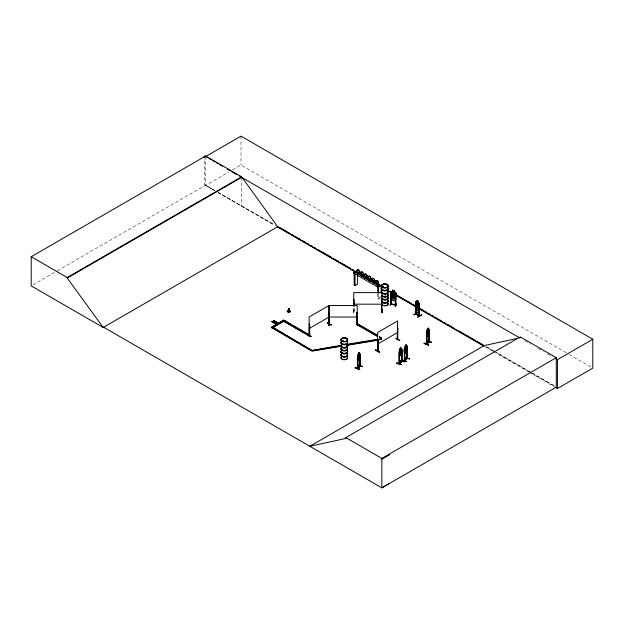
<?xml version="1.0" encoding="UTF-8"?>
<svg xmlns="http://www.w3.org/2000/svg" width="624" height="624" viewBox="0 0 624 624"><rect width="100%" height="100%" fill="white"/><g stroke="black" fill="none" stroke-linecap="round" stroke-linejoin="round"><path stroke-width="0.47" stroke-dasharray="3.12 2.34" d="M353.644 309.676L353.449 312.749M353.683 312.718L353.652 309.496M354.292 310.877L353.816 310.908M353.777 310.76L354.292 310.775M353.816 310.744C353.114 311.774 355.056 311.15 353.816 311.181M32.885 284.926L56.464 271.307M57.307 270.824L205.639 185.18L214.851 190.499M205.639 156.562L205.639 185.422L229.226 171.811M232.588 169.861L241.012 165.001L568.331 353.98M377.738 293.842L377.738 298.654L380.289 297.18L380.289 294.294M377.738 298.654L378.581 299.138L381.131 297.664M378.901 339.066L382.481 338.169L381.755 338.957L378.901 339.425M379.181 339.635L382.036 339.167L379.181 340.002M353.816 311.314L353.761 307.063M214.726 190.57L204.227 184.532L204.227 158.777M218.088 192.504L273.468 224.351L218.205 192.434M495.167 351.842L485.94 346.531L495.144 351.85M531.25 372.59L496.01 352.318L531.157 372.645M532.085 373.066L554.744 386.1M569.182 354.463L592.8 368.105M524.87 340.868L530.712 344.237M538.223 348.574L543.239 351.468M547.412 353.878L552.419 356.772M531.991 373.121L554.603 386.178M205.639 185.422L214.851 190.741M218.205 192.676L275.426 225.709M484.817 346.601L492.414 350.992M493.264 351.476L528.723 371.951M529.565 372.442L554.05 386.576M379.15 336.25L382.481 338.169M379.15 336.609L382.481 338.536M379.252 337.147L382.036 339.167M379.252 337.514L382.036 339.526M354.292 311.002L354.237 307.063M378.581 294.333L378.581 299.138M241.652 177.349L241.652 206.209M241.012 136.141L241.012 165.001M384.883 295.604A3.299 1.903 0 0 1 385.733 295.667"/><path stroke-width="0.94" d="M357.958 272.095L357.958 273.593L359.011 274.232L359.05 272.587L358.901 274.248L358.075 272.025L358.114 273.64M362.794 274.755L362.794 276.572M370.196 280.706L370.297 279.084M374.088 282.906L374.041 281.245L373.893 282.906M377.793 283.413L377.668 285.355M361.748 276.104L361.826 274.193L362.817 276.331L362.396 276.877L363.02 276.159L363.121 276.697M365.524 277.984L365.57 276.354M373.09 282.266L373.074 280.683L373.113 282.344M376.787 284.614L376.818 282.851L377.715 285.324L377.668 283.483M288.818 310.058C288.366 305.432 291.416 313.7 288.101 311.672L288.787 308.56L289.162 310.097M288.475 311.852L288.725 308.638M358.043 273.671L357.614 274.123M361.663 275.792L362.653 276.409M370.625 281.026L370.516 280.488L369.892 281.206L370.172 279.154M376.678 284.731L376.701 282.922M377.629 285.004L377.497 285.722M357.895 367.903L357.419 368.098L360.352 366.007L360.157 354.393L359.876 366.194L360.344 365.96M399.976 350.041L399.547 350.961L399.571 363.667L399.422 363.121M399.352 363.839L399.399 352.022L399.274 363.886L402.059 361.319L401.614 361.023M404.82 360.181L404.375 360.789L407.144 358.184L407.277 346.718L407.293 358.309L404.563 360.851L404.563 349.276M404.82 360.602L407.316 357.833L406.84 358.472L406.762 345.563C402.028 347.537 404.446 358.964 407.098 349.627M357.365 359.9L357.747 360.968L359.791 358.987L360.142 357.349M357.396 359.869L357.724 361.039L359.837 359.003L360.095 357.334M401.56 354.338L399.376 356.335L401.56 354.338L401.84 352.661M429.016 334.721L429.257 333.029L429.016 334.721L426.683 336.656L426.356 333.06L429.265 330.564M287.937 311.407L288.787 308.56M426.878 343.535C425.209 344.417 430.56 341.718 429.242 341.219M429.351 341.601L429.039 341.39M359.603 369.486C356.312 366.553 351.312 367.442 359.611 369.447M406.7 361.397L402.051 360.126M288.101 311.672L288.756 308.677L289.817 311.314M424.133 343.481C426.348 342.225 433.321 347.919 424.141 343.442M424.273 343.301L428.688 345.01L424.273 343.138M342.404 340.993L342.927 340.766L342.646 341.156M345.969 338.84L346.468 338.957M382.715 287.134L383.627 286.962M383.542 287.134L382.637 286.962M386.537 284.903L386.974 285.051L386.623 284.786M288.023 311.134L288.74 308.591M307.265 334.495C314.769 337.467 309.169 337.553 307.297 334.277M366.522 278.616L365.531 277.898L365.368 278.32M375.586 350.134C379.111 350.438 382.504 354.604 375.586 350.134L379.361 352.264M375.765 349.814L379.556 351.936M415.678 305.339L416.013 306.992L418.899 308.662L419.32 307.437M360.142 365.797L357.419 368.519L357.396 356.078L358.277 354.728L357.848 355.649L357.872 368.355C358.184 369.291 361.054 363.901 360.118 366.21M399.438 350.618L401.552 348.621L400.904 349.276L400.881 347.763L399.976 348.621L400.054 350.08L399.064 351.398L399.118 363.831L402.059 360.867M404.375 348.379L405.311 347.045L405.311 345.626L406.162 344.822M273.296 322.67L273.679 321.493L275.278 321.29L273.679 321.734L273.296 322.67L273.304 321.524L272.992 322.499M275.73 323.84L276.167 321.805L275.785 322.967L274.17 322.936L275.785 322.725L275.738 323.17L274.17 323.177M275.73 324.074L276.471 321.976M273.359 321.321C269.662 321.454 273.913 322.522 273.733 320.401L274.037 320.814L273.733 320.401M273.359 321.563L273.733 320.642M273.733 321.539L274.037 320.572M275.426 323.903L275.738 322.928M394.173 291.892L395.866 292.633L395.866 305.042C390.257 304.66 391.076 303.225 390.757 304.348L390.796 291.923L392.473 291.681M391.232 292.843L390.764 292.781L391.232 292.843L391.232 304.247M392.473 290.261L394.173 290.472L394.118 291.931L394.953 292.555L394.953 295.207L394.103 296.221L392.527 296.002L391.685 294.746L391.685 292.094L392.527 291.736L392.488 290.23L394.173 290.472M390.78 295.76L391.303 297.25L395.288 297.781L395.866 296.447L395.288 297.781M391.303 297.25L390.85 295.729M395.265 292.048L391.318 291.517M391.295 302.734L390.031 305.705M395.39 293.319L395.85 293.389L395.39 293.319L395.296 304.98L395.359 304.426L395.905 304.52M391.326 303.989L395.85 304.512M396.513 303.264L395.249 306.478L396.552 303.287M395.327 306.462L396.591 303.482M393.229 293.522L394.75 292.477L393.682 293.959L394.797 295.799L393.338 294.216L391.88 295.386L392.98 293.849L391.927 292.079L393.323 293.498M429.296 341.632L426.457 344.128L426.395 331.711L429.008 329.004L429.062 341.827M426.41 331.742L426.754 330.946M390.749 295.121L392.449 294.832M391.287 294.692L395.226 295.23L394.118 295.105L394.906 295.745L394.906 298.397L394.064 299.403L392.488 299.177L391.646 297.921L391.646 295.269L392.488 294.918L392.527 292.211L394.103 292.438L394.064 295.144L392.527 294.863M390.749 298.927L391.264 300.417L395.242 300.963L395.803 299.668M394.118 293.686L392.434 293.444L394.118 293.686L394.118 295.105M395.803 295.854L395.226 295.23M413.774 314.87L417.347 312.663M417.518 312.725L413.806 314.707M357.864 273.772L358.847 274.225M365.524 278.148L365.633 277.672L365.118 278.452M373.776 282.984L373.074 280.683M357.614 274.466L357.614 284.084L355.056 285.558L354.159 285.043L354.159 273.499L353.48 273.008L354.541 271.432M277.111 226.684L378.963 285.535L377.902 287.11L378.581 287.594L378.581 293.366M407.098 345.821L406.162 346.242L406.146 344.729L405.233 345.587L404.812 347.927L404.828 360.625M328.856 325.408L328.817 322.53M328.598 325.619L328.591 322.538M328.848 325.588L328.848 322.327L328.895 325.627M416.161 313.646L415.615 313.482L416.153 313.607M419.32 316.048C414.5 313.747 415.912 314.878 416.122 309.239M419.492 315.572C411.879 312.164 419.032 314.285 419.492 315.994L415.615 313.903L415.678 301.532L416.902 301.735M309.535 334.893L309.418 335.338M328.778 323.786L329.464 323.848M377.746 350.711L377.863 350.688M377.785 339.565L377.746 351.133L378.167 350.493M397.402 339.487L397.816 339.121L397.441 339.347M357.404 368.066L357.864 368.324M359.876 365.773L360.313 365.602M401.56 361.483L401.505 348.605M417.542 304.535C417.097 306.517 415.568 304.886 417.277 304.067L416.504 302.008L417.518 303.888C417.971 302.016 419.437 303.615 417.784 304.372L418.603 306.524L417.409 304.473M365.336 278.047L365.453 276.424M366.35 278.632C366.53 274.115 366.717 281.385 365.898 277.064M369.283 280.067L369.322 278.522L370.289 280.636L369.275 280.316M426.699 343.481L426.871 343.996L426.878 331.297L427.331 328.965L428.298 328.13L428.314 329.644M342.069 340.899L342.482 340.657M383.035 286.697L383.401 287.141M426.878 343.972L426.426 344.159M329.394 324.16L328.778 324.207L329.152 312.445L329.464 324.152L329.41 312.499L328.934 312.499L329.41 312.499M382.075 310.892L381.615 310.9M382.075 311.314L381.521 311.321L381.56 299.653L382.036 299.754L381.56 299.653M369.158 280.121L370.289 280.636M357.412 356.109C358.153 354.822 360.017 352.396 359.611 353.995L359.151 358.215L358.309 359.011L357.848 358.301M357.692 356.71L357.724 368.23M360.313 354.448L359.908 354.627M358.145 364.97L362.528 366.491M400.936 347.786L399.976 348.621M405.413 345.696L405.959 345.181L405.413 346.172M401.583 361.507L401.856 349.705L402.035 361.343L399.422 363.238M402.012 349.76L401.606 349.939M406.84 358.472L407.121 346.663M407.277 346.718L406.864 346.897M399.844 360.282L404.383 361.904L399.727 360.383M404.968 357.412L409.64 358.862L405.109 357.248M399.399 363.145L401.739 361.265M309.66 335.088L309.122 335.135L309.605 335.026M309.286 324.059L309.247 335.626L309.66 335.384L309.496 323.794M329.285 324.074L328.77 324.176L329.41 324.152M397.332 339.659L397.644 327.951L397.816 339.589L397.27 339.713L397.644 320.931L377.653 332.475L377.614 351.062L378.167 350.906M426.722 332.358L426.613 344.214M429.023 341.882L429.055 330.314L429.468 330.143L429.515 341.702L426.613 344.191L426.613 332.647M429.281 341.905L429.468 330.143M431.636 342.233L427.362 340.626M427.378 328.981L428.345 328.146M346.336 338.746L346.055 338.723M369.197 280.465L369.197 278.593M415.678 301.532L416.083 301.306M416.005 309.754L415.553 308.178L415.553 304.372L415.99 304.06C417.76 305.932 415.849 301.283 418.08 303.818M328.949 323.614L329.41 323.622M328.879 324.043L329.394 324.035M329.394 323.739L328.988 323.747M356.788 324.012L357.263 324.152L357.209 305.487L328.934 305.487L328.91 324.285M381.506 311.002L382.091 310.775M401.794 361.538L401.84 348.855M415.99 304.06L419.32 306.446L418.08 305.245L418.657 306.088L418.657 308.74L418.041 309.527L416.879 308.872L416.255 307.382L416.255 304.73L416.879 304.613M419.32 310.261L418.86 311.454L415.935 309.808L415.592 308.155M329.285 312.515L328.817 312.64M327.374 322.928L331.352 324.956L327.577 322.803M328.817 323.716L329.332 323.638M309.629 335.408L309.122 335.556L309.161 316.969L329.152 305.425L328.817 324.184M397.683 339.472L397.402 339.784L397.777 328.021M396.076 338.309L399.844 340.462L395.92 338.372M103.678 327.265L103.272 327.506L31.2 285.893L31.2 256.737L205.639 156.023L241.652 176.81L277.664 226.762L356.772 272.431M205.639 156.023L205.639 156.562L241.012 136.141L592.8 339.245L592.8 368.105L557.427 388.526L554.9 387.059M31.2 256.737L67.213 277.524L241.652 176.81M389.47 483.506L381.833 487.859L103.631 327.241L103.217 327.475L67.213 278.062L241.652 177.349M103.217 327.475L278.07 226.528M287.212 311.321L288.811 310.401C283.624 312.655 294.13 312.577 288.935 310.401M355.267 272.275L356.71 271.44L381.131 285.542L381.131 293.007M357.513 273.702L358.137 273.343M357.614 273.764L358.238 273.398M358.644 274.357L359.268 273.991L359.377 274.537M358.753 274.412L359.377 274.053M329.371 347.623L311.501 350.883L271.284 327.296L283.78 320.081L309.504 334.932L308.771 335.353L283.78 321.282L308.771 335.712L309.465 335.33M271.284 327.662L283.78 320.081M361.265 275.863L361.99 275.566L361.265 276.346M361.99 275.925L361.366 275.925M284.505 320.869L272.009 328.084L284.505 320.502L291.174 324.714M362.396 276.518L363.121 276.221M365.009 278.031L365.633 277.672M365.118 278.093L365.742 277.727M366.148 278.686L366.772 278.32L366.873 278.866M366.249 278.741L366.873 278.382M368.862 280.254L369.385 279.833M368.862 280.613L369.486 280.254M369.892 280.847L370.516 280.488M370.001 280.909L370.625 280.55M372.512 282.36L373.136 282.001L374.369 283.195M372.614 282.422L373.238 282.056M373.643 283.015L374.267 282.649M373.745 283.07L374.369 282.711M376.366 284.583L376.88 284.162M376.366 284.942L376.99 284.583M377.387 285.176L378.121 284.879L377.387 285.535L378.019 285.176L376.802 284.544M381.131 285.542L378.963 286.79L378.963 285.535M309.161 328.52L329.152 316.969M377.59 336.188L356.733 324.152L357.49 323.739L377.481 335.283M271.284 327.296L311.501 350.516L340.798 345.368M356.733 312.499L357.209 312.608L356.733 312.499L356.756 324.527L357.49 324.106L377.481 335.65M416.029 301.275L418.915 302.944L418.096 302.468L418.665 303.319L418.665 305.971L418.057 306.751L416.902 306.088L416.286 304.598L416.902 300.316L418.135 301.025L418.057 302.492M415.787 302.305L416.122 314.028M418.93 302.905L419.367 303.654L419.359 316.064L418.938 315.845L419.117 304.231L419.008 315.884M419.32 303.677L419.359 316.064M416.013 306.992L483.974 346.117M417.589 317.093C424.109 312.92 422.222 315.019 417.76 317.218M377.653 344.019L397.644 332.475M309.41 446.519L484.263 345.563L516.477 338.559M309.816 446.277L345.829 438.446L345.829 437.611L520.268 336.898L556.28 357.685L556.28 387.145L381.833 487.859L381.833 458.398L556.28 357.685M520.268 337.732L519.862 337.974L239.14 175.898M555.758 358.699L557.427 359.666L592.8 339.245M381.833 459.241L389.47 454.888M329.191 323.544L329.027 324.262M377.91 350.844L377.988 339.3M342.724 341.141L342.787 340.704M395.788 305.042L395.819 304.637M342.74 341.016L342.147 341.063M288.335 310.916L288.795 310.822M415.748 313.404L415.982 314.145M347.467 344.269L377.941 339.222M331.274 347.311L333.185 346.991M335.088 346.679L336.991 346.359M338.894 346.047L340.798 345.727M350.321 344.152L352.232 343.84M354.136 343.528L356.039 343.208M357.942 342.896L359.845 342.576M361.756 342.264L363.659 341.952M365.563 341.632L367.466 341.32M369.369 341L371.28 340.688M373.183 340.376L375.086 340.057M341.086 346.304L312.515 351.031L272.735 327.296L312.515 350.672L341.086 345.946M346.796 344.994L378.23 339.799M346.796 345.361L378.23 340.158M275.278 321.29L273.733 321.298L273.679 321.734M271.736 321.532L275.278 321.532M271.736 321.773L273.304 321.766M276.167 322.702L277.703 322.936L276.112 323.138M274.17 322.936L277.703 322.936M366.421 278.483L365.57 277.914M276.112 322.897L277.703 322.694M381.537 310.752L382.036 311.329L382.036 292.633L353.761 292.633L353.761 306.244M381.615 311.165L382.021 311.181M357.154 323.747L356.788 323.747M357.154 324.168L357.154 323.591L356.678 323.856M358.067 273.585L359.268 273.991M376.701 284.419L377.824 285.028L376.841 284.427M327.405 322.865L331.172 325.003M360.064 366.226L360.142 353.543M342.069 341.055L342.927 341.188L342.74 340.751M354.237 299.645C353.379 299.114 355.001 304.847 354.237 306.244M382.372 309.707L382.145 312.718M382.114 309.496L382.106 312.78L382.348 309.683M357.544 322.569L357.279 325.385M357.209 324.043L356.788 324.168M353.761 304.177L382.036 304.177M328.934 317.031L357.209 317.031M390.827 304.208L395.905 304.941M397.441 339.768L397.823 339.144M406.115 346.226L406.567 346.273L406.115 350.485L405.265 351.289L404.812 350.579M342.646 340.657L343.06 340.899M357.263 322.327L357.357 325.595L357.326 322.538M399.064 355.212L399.43 356.351M404.992 357.349L409.523 358.94M406.996 358.231L404.843 360.259M406.715 361.624L402.191 359.783M358.028 365.071L362.567 366.67M431.66 342.412L427.237 340.727M429.179 341.64L426.902 343.629M426.41 335.556L426.699 336.664M361.702 274.264L361.702 275.761L362.794 276.307L362.677 274.825M416.84 303.217L418.002 303.872L418.002 305.292M308.03 334.901L311.041 336.648L307.905 334.862M205.639 156.562L207.316 157.529M208.993 158.496L210.67 159.463M212.339 160.43L214.851 161.881M216.528 162.848L218.205 163.816M219.882 164.783L222.394 166.234M227.417 169.135L229.928 170.586M231.605 171.553L236.629 174.447M419.117 304.231L419.453 304.426L418.985 304.301M279.755 227.495L285.644 230.896M287.329 231.871L289.856 233.329M291.533 234.296L293.218 235.271M294.902 236.239L297.43 237.697M299.114 238.672L300.791 239.647M302.476 240.614L305.003 242.073M306.688 243.048L308.365 244.015M310.892 245.474L312.577 246.449M314.262 247.416L315.939 248.391M318.466 249.85L320.151 250.817M321.836 251.792L331.094 257.135M333.614 258.593L338.668 261.511M340.345 262.478L346.242 265.879M347.919 266.854L350.446 268.312M352.131 269.279L353.816 270.254M396.731 295.035L403.471 298.919M405.148 299.894L411.044 303.295M412.721 304.262L415.249 305.721M420.295 308.638L422.822 310.097M424.507 311.072L426.192 312.039M427.877 313.014L430.396 314.473M432.081 315.44L433.766 316.415M436.285 317.873L437.97 318.841M439.655 319.816L441.34 320.783M443.867 322.241L445.544 323.216M447.229 324.184L453.118 327.592M459.014 330.993L464.061 333.902M465.746 334.877L475.847 340.704M477.524 341.679L483.421 345.08M387.91 290.41L391.271 292.352M395.483 294.785L415.678 306.446M419.047 308.389L483.85 345.805M387.722 290.542L391.1 292.492M395.32 294.934L415.584 306.634M361.702 275.761L363.02 276.518M365.453 277.922L366.772 278.32M369.197 280.09L370.516 280.847M354.159 271.651L378.581 285.753M353.48 273.008L378.581 287.594M356.756 324.527L377.59 336.547M287.212 311.399L288.811 312.359M292.835 325.673L308.669 334.815M276.471 322.218L276.167 321.805M345.829 437.611L381.833 458.398M426.878 333.949L427.362 334.667L428.75 332.335L428.298 328.13M399.547 353.613L400.007 354.323L401.31 351.959L400.85 347.841M404.407 352.162L404.711 353.246M289.731 311.594L289.013 308.669L289.419 311.805M415.717 305.354L416.083 306.946M288.889 308.716L288.959 311.906M557.427 359.666L557.427 388.526M427.409 329.004L427.409 330.424M415.717 301.571L415.787 313.849M404.656 348.988L404.407 360.766L404.407 348.371M395.795 292.679L395.749 299.653M394.103 290.542L394.103 291.962M391.271 292.742L391.271 295.628M391.271 299.473L391.287 304.395M378.019 284.817L378.121 285.355M378.121 339.37L378.121 350.961M377.738 287.11L377.738 292.882M373.136 282.001L373.136 282.477M361.889 275.504L361.889 275.987M359.206 353.972L359.182 352.451L358.277 353.309L358.355 354.767M355.056 274.014L355.056 285.558M309.629 323.864L309.629 335.455M204.227 155.914L204.227 157.825M67.213 277.524L67.213 278.062M387.746 288.007A3.307 1.911 0 0 1 385.312 290.854A3.307 1.911 0 0 1 381.685 288.467M387.746 287.477A3.307 1.911 0 0 1 385.312 290.324A3.307 1.911 0 0 1 381.685 287.937M387.746 291.19A3.307 1.911 0 0 1 385.312 294.044A3.307 1.911 0 0 1 381.685 291.65M387.785 290.995A3.354 1.934 0 0 1 385.32 293.881A3.354 1.934 0 0 1 381.646 291.463M387.785 290.831A3.354 1.934 0 0 1 385.32 293.717A3.354 1.934 0 0 1 381.646 291.299M387.738 290.659A3.299 1.903 0 0 1 385.312 293.506A3.299 1.903 0 0 1 381.693 291.119M387.785 287.812A3.354 1.934 0 0 1 385.32 290.698A3.354 1.934 0 0 1 381.646 288.28M387.785 287.648A3.354 1.934 0 0 1 385.32 290.534A3.354 1.934 0 0 1 381.646 288.109M387.73 293.686A3.284 1.895 0 0 1 386.139 296.384A3.284 1.895 0 0 1 381.709 295.129M387.754 293.857A3.315 1.911 0 0 1 386.147 296.587A3.315 1.911 0 0 1 381.685 295.308M387.746 300.269A3.307 1.911 0 0 1 386.147 302.991A3.307 1.911 0 0 1 381.685 301.72M387.754 302.835A3.315 1.911 0 0 1 386.147 305.557A3.315 1.911 0 0 1 381.685 304.286M387.754 302.936A3.315 1.911 0 0 1 386.147 305.666A3.315 1.911 0 0 1 381.685 304.387M387.746 296.556A3.307 1.911 0 0 1 386.147 299.27A3.307 1.911 0 0 1 381.685 297.999M387.785 300.074A3.354 1.934 0 0 1 386.162 302.827A3.354 1.934 0 0 1 381.646 301.54M387.738 299.738A3.299 1.903 0 0 1 386.147 302.453A3.299 1.903 0 0 1 381.693 301.189M387.738 297.086A3.299 1.903 0 0 1 386.147 299.801A3.299 1.903 0 0 1 381.693 298.537M387.785 296.891A3.354 1.934 0 0 1 386.162 299.645A3.354 1.934 0 0 1 381.646 298.358M387.73 294.154A3.292 1.903 0 0 1 386.139 296.86A3.292 1.903 0 0 1 381.701 295.597M387.754 293.998A3.315 1.911 0 0 1 386.147 296.72A3.315 1.911 0 0 1 381.685 295.448M387.785 299.91A3.354 1.934 0 0 1 386.56 302.554A3.354 1.934 0 0 1 381.974 301.844M387.785 296.728A3.354 1.934 0 0 1 386.56 299.372A3.354 1.934 0 0 1 381.974 298.662M347.178 341.406A3.307 1.911 0 0 1 344.744 344.253A3.307 1.911 0 0 1 341.125 341.866M347.178 345.127A3.299 1.903 0 0 1 344.744 347.974A3.299 1.903 0 0 1 341.125 345.587M347.217 344.932A3.354 1.934 0 0 1 344.752 347.818A3.354 1.934 0 0 1 341.078 345.4M347.217 344.768A3.354 1.934 0 0 1 344.752 347.654A3.354 1.934 0 0 1 341.078 345.236M347.217 341.741A3.354 1.934 0 0 1 344.752 344.635A3.354 1.934 0 0 1 341.078 342.209M347.217 341.578A3.354 1.934 0 0 1 344.752 344.471A3.354 1.934 0 0 1 341.078 342.046M347.178 341.944A3.299 1.903 0 0 1 344.744 344.783A3.299 1.903 0 0 1 341.125 342.404M347.178 344.596A3.307 1.911 0 0 1 344.744 347.443A3.307 1.911 0 0 1 341.125 345.056M347.178 347.802A3.307 1.911 0 0 1 344.744 350.649A3.307 1.911 0 0 1 341.125 348.262M347.17 347.623A3.292 1.903 0 0 1 345.166 350.415A3.292 1.903 0 0 1 341.024 348.574M347.186 347.693A3.315 1.911 0 0 1 344.752 350.54A3.315 1.911 0 0 1 341.117 348.153M347.186 356.772A3.315 1.911 0 0 1 344.752 359.619A3.315 1.911 0 0 1 341.117 357.232M347.178 351.023A3.299 1.903 0 0 1 344.744 353.863A3.299 1.903 0 0 1 341.125 351.484M347.178 350.485A3.307 1.911 0 0 1 344.744 353.332A3.307 1.911 0 0 1 341.125 350.945M347.178 354.206A3.299 1.903 0 0 1 344.744 357.053A3.299 1.903 0 0 1 341.125 354.666M347.217 354.011A3.354 1.934 0 0 1 344.752 356.897A3.354 1.934 0 0 1 341.078 354.479M347.217 353.847A3.354 1.934 0 0 1 344.752 356.733A3.354 1.934 0 0 1 341.078 354.315M347.178 353.675A3.307 1.911 0 0 1 344.744 356.522A3.307 1.911 0 0 1 341.125 354.136M347.217 350.821A3.354 1.934 0 0 1 344.752 353.714A3.354 1.934 0 0 1 341.078 351.289M347.217 350.657A3.354 1.934 0 0 1 344.752 353.551A3.354 1.934 0 0 1 341.078 351.125M347.178 356.881A3.307 1.911 0 0 1 344.744 359.728A3.307 1.911 0 0 1 341.125 357.341M347.17 348.091A3.292 1.903 0 0 1 345.166 350.875A3.292 1.903 0 0 1 341.024 349.034M358.036 355.563L358.613 356.647L358.012 358.901L358.792 356.78L359.284 357.685L359.58 357.419L358.987 356.288L359.557 354.128L358.808 356.132L358.036 355.563M399.734 350.875L400.312 351.959L399.711 354.214L400.491 352.092L400.982 352.997L401.279 352.732L400.686 351.601L401.255 349.44L400.507 351.445L399.734 350.875M404.992 347.833L405.569 348.925L404.968 351.172L405.748 349.058L406.247 349.963L406.544 349.697L405.943 348.559L406.513 346.406L405.764 348.41L404.992 347.833M355.212 367.7L359.728 369.33L355.212 367.7M396.786 363.176L401.458 364.658L396.794 363.16M396.919 363.012L401.427 364.642L396.919 363.012M418.493 309.317L417.409 307.375C416.871 309.301 415.545 307.811 417.144 306.914L416.364 304.855L417.386 306.735C417.846 304.847 419.328 306.446 417.659 307.219L418.493 309.317M359.003 352.911L358.457 353.894L359.003 352.911M359.151 354.424L358.309 355.22L358.309 357.872L359.151 357.076L359.151 354.424M400.702 348.223L400.156 349.206L400.702 348.223M400.85 349.736L400.007 350.532L400.007 353.184L400.85 352.388L400.85 349.736M406.115 346.702L405.265 347.498L405.265 350.15L406.115 349.354L406.115 346.702M428.103 328.583L427.526 329.558L428.103 328.583M428.267 330.104L427.362 330.876L427.362 333.528L428.267 332.748L428.267 330.104M393.822 290.737L392.808 290.597L392.808 291.073L393.822 291.213L393.822 290.737M393.783 293.92L392.769 293.771L392.769 294.247L393.783 294.395L393.783 293.92M394.064 295.62L392.488 295.386L392.488 298.038L394.064 298.272L394.064 295.62M417.83 303.966L417.089 303.545L417.83 304.442L417.83 303.966M418.041 305.737L416.879 305.081L416.879 307.733L418.041 308.389L418.041 305.737M417.846 301.189L417.113 300.76L417.846 301.665L417.846 301.189M418.057 302.968L416.902 302.305L416.902 304.957L418.057 305.62L418.057 302.968M383.23 287.422A3.307 1.911 0 0 0 388.19 285.769A3.307 1.911 0 0 0 383.23 284.115A3.307 1.911 0 0 0 383.23 287.422M383.237 287.68A3.292 1.903 0 0 0 388.175 286.034A3.292 1.903 0 0 0 383.237 284.388A3.292 1.903 0 0 0 383.237 287.68M383.222 287.531A3.315 1.911 0 0 0 388.198 285.87A3.315 1.911 0 0 0 383.222 284.216A3.315 1.911 0 0 0 383.222 287.531M342.662 341.344A3.307 1.911 0 0 0 347.623 339.69A3.307 1.911 0 0 0 342.662 338.036A3.307 1.911 0 0 0 342.662 341.344A3.307 1.911 0 0 0 347.623 339.706A3.307 1.911 0 0 0 342.662 338.052A3.307 1.911 0 0 0 342.662 341.359M342.67 341.609A3.292 1.903 0 0 0 347.607 339.955A3.292 1.903 0 0 0 342.67 338.309A3.292 1.903 0 0 0 342.67 341.609M357.123 270.496A1.833 1.061 60 0 0 359.065 272.914A1.833 1.061 60 0 0 359.065 270.325A1.833 1.061 60 0 0 357.123 270.496M356.998 270.566A1.833 1.061 60 0 0 358.94 272.984A1.833 1.061 60 0 0 358.94 270.395A1.833 1.061 60 0 0 356.998 270.566M364.619 274.825A1.833 1.061 60 0 0 366.561 277.243A1.833 1.061 60 0 0 366.561 274.654A1.833 1.061 60 0 0 364.619 274.825M364.494 274.895A1.833 1.061 60 0 0 366.444 277.313A1.833 1.061 60 0 0 366.444 274.724A1.833 1.061 60 0 0 364.494 274.895M368.371 276.994A1.833 1.061 60 0 0 370.313 279.412A1.833 1.061 60 0 0 370.313 276.814A1.833 1.061 60 0 0 368.371 276.994M368.246 277.064A1.833 1.061 60 0 0 370.188 279.482A1.833 1.061 60 0 0 370.188 276.884A1.833 1.061 60 0 0 368.246 277.064M360.867 272.665A1.833 1.061 60 0 0 362.809 275.083A1.833 1.061 60 0 0 362.809 272.485A1.833 1.061 60 0 0 360.867 272.665M360.75 272.735A1.833 1.061 60 0 0 362.692 275.153A1.833 1.061 60 0 0 362.692 272.555A1.833 1.061 60 0 0 360.75 272.735M372.115 279.154A1.833 1.061 60 0 0 374.057 281.572A1.833 1.061 60 0 0 374.057 278.983A1.833 1.061 60 0 0 372.115 279.154M371.998 279.224A1.833 1.061 60 0 0 373.94 281.642A1.833 1.061 60 0 0 373.94 279.053A1.833 1.061 60 0 0 371.998 279.224M375.866 281.323A1.833 1.061 60 0 0 377.809 283.741A1.833 1.061 60 0 0 377.809 281.143A1.833 1.061 60 0 0 375.866 281.323M375.742 281.393A1.833 1.061 60 0 0 377.684 283.811A1.833 1.061 60 0 0 377.684 281.213A1.833 1.061 60 0 0 375.742 281.393"/></g></svg>
